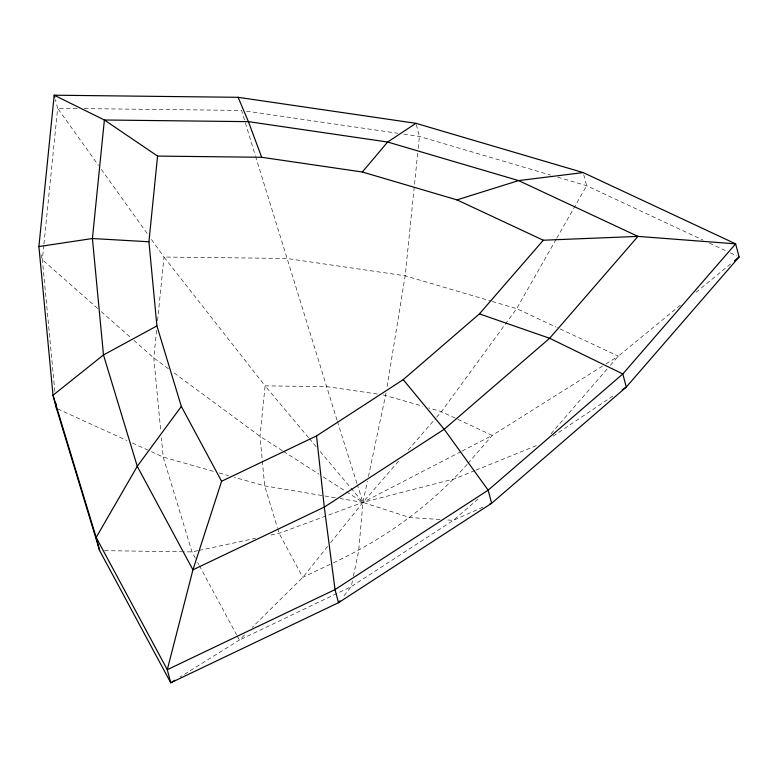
<?xml version="1.0" encoding="UTF-8"?>
<svg xmlns="http://www.w3.org/2000/svg" width="778" height="778" viewBox="0 0 778 778"><rect width="100%" height="100%" fill="white"/><g stroke="black" fill="none" stroke-linecap="round" stroke-linejoin="round"><path stroke-width="0.58" stroke-dasharray="3.89 2.92" d="M43.821 245.274L42.362 259.687L54.868 391.441M43.947 244.068L57.65 108.307L55.345 99.565M156.602 330.329L153.811 357.968L160.813 431.693M157.574 320.721L164.002 257.041L150.621 238.331M417.689 153.256L405.173 275.801L386.851 388.076M418.175 148.452L419.4 136.432L415.938 123.323M386.073 392.861L368.432 476.476M352.434 580.835L351.228 586.641L342.242 597.971M353.406 576.197L358.707 550.668L362.927 502.384L367.43 481.193M556.144 239.284L516.66 308.633L441.427 411.669L436.672 417.164M556.737 238.233L586.641 185.699L583.753 174.768M327.596 546.438L302.798 577.373L252.247 627.34M330.611 542.684L362.927 502.384L398.608 461.15M408.119 450.151L435.875 418.078M467.17 464.34C429.767 506.536 382.484 540.233 331.302 563.758M467.957 463.435L492.241 435.427L604.983 364.532M551.009 433.754L607.219 368.937M610.39 365.281L618.306 356.149L681.975 303.867M244.545 634.965L239.4 640.041L179.971 677.064M478.052 499.019L453.321 520.365L351.228 586.641L239.4 640.041L237.115 635.801M696.028 292.334L731.612 263.12M553.119 436.166L615.262 394.465M606.004 363.89L618.306 356.149L557.097 327.538M460.994 451.61L362.927 502.384L279.088 533.3L269.674 535.313M462.074 451.046L492.241 435.427L441.427 411.669L428.649 407.905M330.203 564.283L302.798 577.373L279.088 533.3L277.688 528.67M482.866 507.188L453.321 520.365L444.841 519.811M474.794 470.612L454.634 478.791L362.927 502.384L340.171 498.562M475.912 470.155L537.491 445.162M197.875 550.639L191.991 551.903L183.482 551.777M199.051 550.396L255.544 538.327M77.012 108.531L57.65 108.307L98.505 165.442M84.277 108.619L241.588 110.418L255.31 155.522M104.495 550.659L182.266 551.758M440.008 519.5L409.753 517.535L362.927 502.384L346.628 491.92M246.393 111.128L397.782 133.271M403.782 134.147L419.4 136.432L550.639 175.089M377.379 394.038L326.41 386.578L265.094 385.869L164.002 257.041L286.625 258.452L405.173 275.801L491.113 301.115M383.311 394.903L422.843 406.194M335.376 497.755L264.705 485.89L234.373 477.284M213.376 471.322L163.215 457.085L148.909 450.55M219.211 472.975L228.537 475.621M557.612 177.141L586.641 185.699L702.904 240.042M492.279 301.456L516.66 308.633L556.007 327.032M57.572 408.858L126.902 440.504M132.406 443.013L147.81 450.044M709.487 243.125L725.942 250.817M730.328 252.869L736.902 255.943M282.424 450.715L259.998 436.332L172.317 371.621M283.435 451.376L319.106 474.259M323.181 476.875L345.607 491.258M168.427 368.753L153.811 357.968L132.066 338.79M97.639 308.428L42.362 259.687L40.923 254.221M101.257 311.628L131.161 337.992M308.574 437.654L265.094 385.869L259.998 436.332L264.705 485.89L277.338 527.523M309.352 438.578L316.345 446.903M320.225 451.522L362.927 502.384L357.452 485.005M101.325 169.38L147.81 234.392M195.414 558.273L191.991 551.903L163.215 457.085L161.386 437.742M197.7 562.523L198.847 564.643M199.411 565.703L236.541 634.731M337 420.159L255.661 156.679M337.36 421.316L357.083 483.848"/><path stroke-width="1.17" d="M38.9 246.577L54.188 95.198L238.117 97.308L415.938 123.323L583.179 172.58L735.638 243.854L739.1 256.964L626.28 387.074L491.618 503.288L338.498 602.697L170.752 682.802L99.633 550.591L56.473 408.362L53.011 395.243L38.9 246.577L92.417 238.525L148.929 241.773L156.913 325.924L181.332 406.427L221.594 481.261L192.944 569.836L167.28 669.693L170.752 682.802L174.846 680.254M148.929 241.773L157.574 156.086L104.388 119.997L54.188 95.198L54.771 97.376M181.332 406.427L137.259 466.304L96.171 537.472L99.633 550.591M339.996 600.81L338.498 602.697L335.026 589.588L324.29 507.11L316.539 435.923L403.208 379.654L479.433 313.874L543.287 240.227L637.97 236.395L735.638 243.854L622.818 373.955L488.156 490.169L335.026 589.588L167.28 669.693L96.171 537.472L53.011 395.243L103.474 354.943L156.913 325.924M157.574 156.086L261.69 157.282L362.334 172.006L387.648 142.024L415.938 123.323M734.422 260.815L739.1 256.964M622.274 389.759L626.28 387.074L622.818 373.955L549.638 338.274L479.433 313.874M221.594 481.261L316.539 435.923M489.43 504.261L491.618 503.288L488.156 490.169L444.189 429.271L403.208 379.654M362.334 172.006L456.987 199.888L518.595 180.593L583.179 172.58M456.987 199.888L543.287 240.227M238.117 97.308L248.415 121.65L261.69 157.282M56.016 403.529L56.473 408.362M104.388 119.997L92.417 238.525L103.474 354.943L137.259 466.304L192.944 569.836L324.29 507.11L444.189 429.271L549.638 338.274L637.97 236.395L518.595 180.593L387.648 142.024L248.415 121.65L104.388 119.997"/></g></svg>
